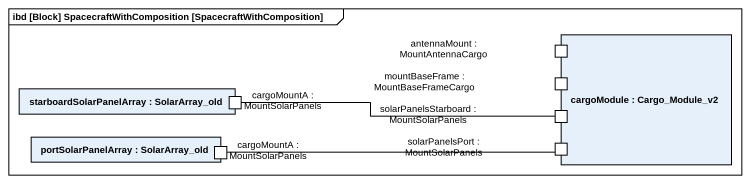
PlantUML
@startuml
mainframe ibd [Block] SpacecraftWithComposition [SpacecraftWithComposition]
rectangle "cargoModule : Cargo_Module_v2" as cargoModule {
  port "antennaMount : MountAntennaCargo" as antennaMount
  port "solarPanelsStarboard : MountSolarPanels" as solarPanelsStarboard
  port "mountBaseFrame : MountBaseFrameCargo" as mountBaseFrame
  port "solarPanelsPort : MountSolarPanels" as solarPanelsPort
}
rectangle "starboardSolarPanelArray : SolarArray_old" as starboardSolarPanelArray {
  port "cargoMountA : MountSolarPanels" as cargoMountA_MountSolarPanels
}
rectangle "portSolarPanelArray : SolarArray_old" as portSolarPanelArray {
  port "cargoMountA : MountSolarPanels" as cargoMountA_MountSolarPanels_2
}
cargoMountA_MountSolarPanels -right- solarPanelsStarboard
cargoMountA_MountSolarPanels_2 -right- solarPanelsPort
@enduml
